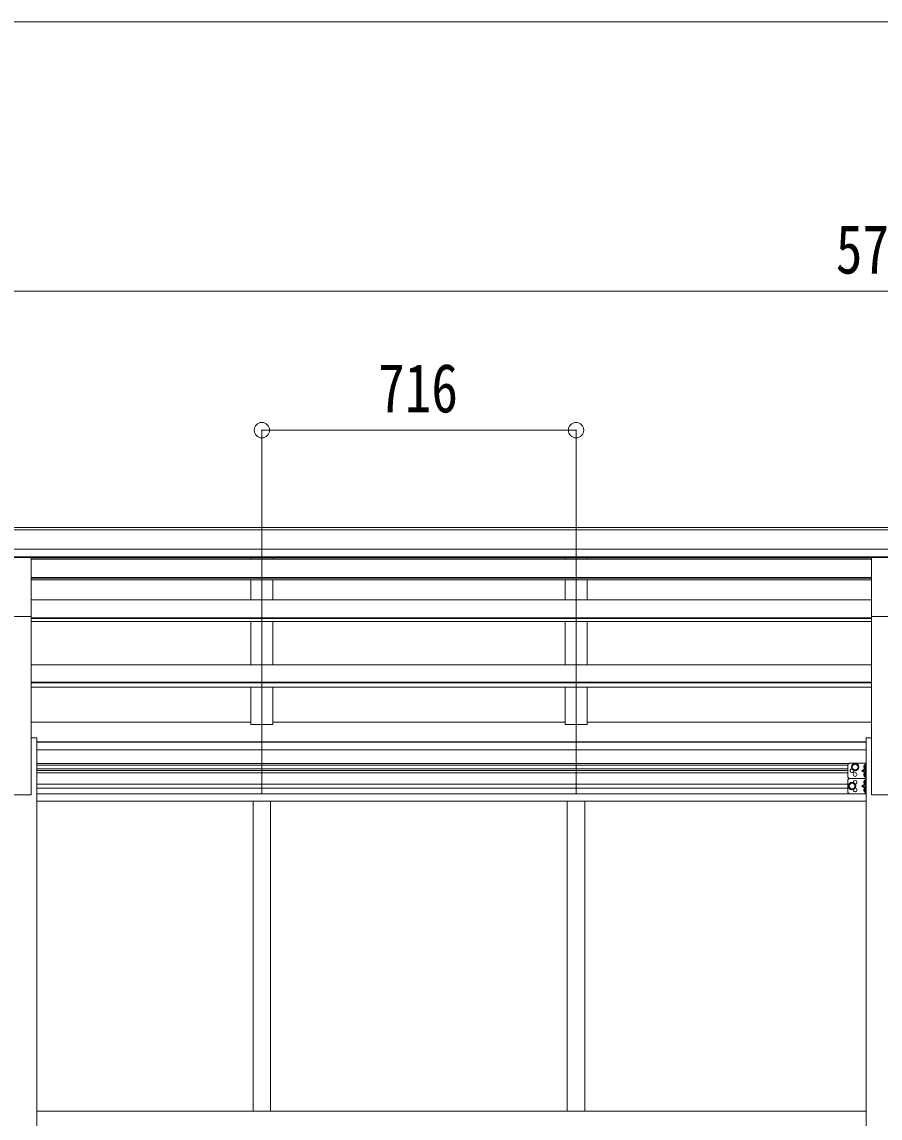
# Model space of a CAD drawing. Units: millimetres at full size. Extents: x -9783 to 9892, y -6828 to 6752.
# Drawn here: x -2895 to -940, y 300 to 2799 of the extents above; entities that cross this region are included whole.
import ezdxf
from ezdxf.enums import TextEntityAlignment as Align

# ---------------------------------------------------------------- set-up
doc = ezdxf.new("R2010")
doc.units = ezdxf.units.MM
doc.header["$LTSCALE"] = 35
doc.header["$PDMODE"] = 32
doc.header["$PDSIZE"] = 35
for name, color, linetype, lineweight in [('0-1_本体', 4, 'Continuous', 9), ('0-2_部品', 7, 'Continuous', 9), ('0-8_PARTS2', 2, 'Continuous', 9), ('0-A_寸法', 6, 'Continuous', 9), ('1-1_GLASS', 4, 'Continuous', 9), ('1-2_GLASS_SEAL', 7, 'Continuous', 9)]:
    doc.layers.add(name, color=color, linetype=linetype, lineweight=lineweight)
doc.styles.add('ＭＳ ゴシック', font='')
doc.styles.get('ＭＳ ゴシック').set_extended_font_data('MS Gothic')

msp = doc.modelspace()

# ---------------------------------------------------------------- linework, layer by layer
at = {"layer": '0-1_本体'}
for p, q in [((-3773.77, 1646.05), (1941.23, 1646.05)), ((-3773.77, 1640.69), (1941.23, 1640.69)), ((-3773.77, 1597.17), (1941.23, 1597.17)), ((-3773.77, 1579.5), (1941.23, 1579.5)), ((-2873.77, 1577.13), (-958.77, 1577.13)), ((-2373.27, 1577.13), (-2373.27, 1574.17)), ((-2323.27, 1577.13), (-2323.27, 1574.17)), ((-1657.27, 1577.13), (-1657.27, 1574.17)), ((-1607.27, 1577.13), (-1607.27, 1574.17)), ((-2873.77, 1574.17), (-958.77, 1574.17)), ((-2873.77, 1532.22), (-958.77, 1532.22)), ((-2873.77, 1530.52), (-958.77, 1530.52)), ((-2873.77, 1526.74), (-958.77, 1526.74)), ((-2373.27, 1526.74), (-2373.27, 1481.31)), ((-2323.27, 1526.74), (-2323.27, 1481.31)), ((-1657.27, 1526.74), (-1657.27, 1481.31)), ((-1607.27, 1526.74), (-1607.27, 1481.31)), ((-2873.77, 1481.31), (-958.77, 1481.31)), ((-2873.77, 1036.52), (-2873.77, 1443.47)), ((-2873.77, 1440.73), (-958.77, 1440.73)), ((-2873.77, 1439.04), (-958.77, 1439.04)), ((-2873.77, 1432.17), (-958.77, 1432.17)), ((-2373.27, 1432.17), (-2373.27, 1333.07)), ((-2323.27, 1432.17), (-2323.27, 1333.07)), ((-1657.27, 1432.17), (-1657.27, 1333.07)), ((-1607.27, 1432.17), (-1607.27, 1333.07)), ((-958.77, 1036.52), (-958.77, 1443.47)), ((-2873.77, 1333.07), (-958.77, 1333.07)), ((-2873.77, 1293.93), (-958.77, 1293.93)), ((-2873.77, 1292.26), (-958.77, 1292.26)), ((-2873.77, 1282.62), (-958.77, 1282.62)), ((-2373.27, 1282.62), (-2373.27, 1197.12)), ((-1657.27, 1282.62), (-1657.27, 1197.12)), ((-2873.77, 1202.34), (-2373.27, 1202.34)), ((-2323.27, 1202.34), (-1657.27, 1202.34)), ((-1607.27, 1202.34), (-958.77, 1202.34)), ((-2873.77, 1166.52), (-2861.27, 1166.52)), ((-2861.27, 1166.52), (-2861.27, -1713.48)), ((-2861.27, 1158.03), (-971.27, 1158.03)), ((-2861.27, 1156.65), (-971.27, 1156.65)), ((-971.27, 1166.52), (-958.77, 1166.52)), ((-971.27, 1166.52), (-971.27, -1713.48)), ((-2861.27, 1139.47), (-971.27, 1139.47)), ((-2958.77, 1036.52), (-2873.77, 1036.52)), ((-958.77, 1036.52), (-873.77, 1036.52))]:
    msp.add_line(p, q, dxfattribs=at)
for points in [[(-2323.27, 1282.62), (-2323.27, 1197.12), (-2373.27, 1197.12)], [(-1607.27, 1282.62), (-1607.27, 1197.12), (-1657.27, 1197.12)]]:
    msp.add_lwpolyline(points, dxfattribs=at)
at = {"layer": '0-2_部品'}
for p, q in [((-2958.77, 1577.63), (-2873.77, 1577.63)), ((-2873.77, 1443.48), (-2873.77, 1577.63)), ((-958.77, 1577.63), (-873.77, 1577.63)), ((-958.77, 1443.48), (-958.77, 1577.63)), ((-2958.77, 1443.48), (-2873.77, 1443.48)), ((-958.77, 1443.48), (-873.77, 1443.48))]:
    msp.add_line(p, q, dxfattribs=at)
at = {"layer": '0-8_PARTS2'}
for p, q in [((-2348.27, 1038.86), (-2348.27, 1701.39)), ((-1632.27, 1038.86), (-1632.27, 1701.39))]:
    msp.add_line(p, q, dxfattribs=at)
at = {"layer": '0-A_寸法'}
for p, q in [((-3800.27, 2799.04), (7695.73, 2799.04)), ((-3780.27, 2184.88), (1947.73, 2184.88)), ((-2348.27, 1868.26), (-2348.27, 1639.25)), ((-2348.27, 1868.26), (-1632.27, 1868.26)), ((-1632.27, 1868.26), (-1632.27, 1639.25))]:
    msp.add_line(p, q, dxfattribs=at)
for p in [(-2348.27, 1868.26), (-1632.27, 1868.26)]:
    msp.add_point(p, dxfattribs=at)
at = {"layer": '1-1_GLASS'}
for p, q in [((-2861.27, 1108.23), (-1011.27, 1108.23)), ((-2861.27, 1104.73), (-1013.25, 1104.73)), ((-2861.27, 1095.73), (-1013.27, 1095.73)), ((-2861.27, 1092.23), (-1013.27, 1092.23)), ((-1013.27, 1087.23), (-2861.27, 1087.23)), ((-2861.27, 1061.23), (-1013.27, 1061.23)), ((-2861.27, 1052.23), (-1013.27, 1052.23)), ((-2958.77, 1036.52), (-2873.77, 1036.52)), ((-2861.27, 1038.73), (-971.27, 1038.73)), ((-958.77, 1036.52), (-873.77, 1036.52)), ((-2861.27, 1022.73), (-971.27, 1022.73)), ((-2368.27, 1022.73), (-2368.27, 315.23)), ((-2328.27, 1022.73), (-2328.27, 315.23)), ((-1652.27, 1022.73), (-1652.27, 315.23)), ((-1612.27, 1022.73), (-1612.27, 315.23)), ((-2861.27, 315.23), (-971.27, 315.23))]:
    msp.add_line(p, q, dxfattribs=at)
at = {"layer": '1-2_GLASS_SEAL'}
for p, q in [((-1013.27, 1104.23), (-1013.27, 1079.23)), ((-1008.27, 1109.23), (-971.27, 1109.23)), ((-974.27, 1104.73), (-975.07, 1104.59)), ((-973.77, 1109.23), (-973.77, 1074.23)), ((-971.27, 1109.23), (-971.27, 1074.23)), ((-973.77, 1091.73), (-980.77, 1091.73)), ((-974.27, 1096.73), (-975.07, 1096.87)), ((-974.27, 1086.73), (-975.07, 1086.59)), ((-974.27, 1078.73), (-975.07, 1078.87)), ((-974.27, 1096.73), (-973.77, 1096.82)), ((-974.27, 1078.73), (-973.77, 1078.82)), ((-1013.27, 1069.23), (-1013.27, 1044.23)), ((-1008.27, 1074.23), (-971.27, 1074.23)), ((-973.77, 1056.73), (-980.77, 1056.73)), ((-974.27, 1069.73), (-975.07, 1069.59)), ((-974.27, 1061.73), (-975.07, 1061.87)), ((-974.27, 1051.73), (-975.07, 1051.59)), ((-974.27, 1061.73), (-973.77, 1061.82)), ((-973.77, 1074.23), (-973.77, 1039.23)), ((-1008.27, 1039.23), (-971.27, 1039.23)), ((-974.27, 1043.73), (-975.07, 1043.87)), ((-974.27, 1043.73), (-973.77, 1043.82))]:
    msp.add_line(p, q, dxfattribs=at)
for points in [[(-996.27, 1092.72), (-989.77, 1096.48), (-989.77, 1103.98), (-996.27, 1107.73), (-1002.77, 1103.98), (-1002.77, 1096.48)], [(-1003.27, 1049.22), (-996.77, 1052.98), (-996.77, 1060.48), (-1003.27, 1064.23), (-1009.77, 1060.48), (-1009.77, 1052.98)]]:
    msp.add_lwpolyline(points, close=True, dxfattribs=at)
for points in [[(-973.39, 1100.73), (-974.02, 1101.92), (-976.25, 1103.03)], [(-973.39, 1100.73), (-974.02, 1099.54), (-976.25, 1098.43)], [(-974.27, 1096.73), (-974.27, 1104.73), (-973.77, 1104.64), (-973.77, 1096.82)], [(-973.77, 1096.73), (-980.77, 1091.73), (-973.77, 1086.73)], [(-973.39, 1082.73), (-974.02, 1083.92), (-976.25, 1085.03)], [(-973.39, 1082.73), (-974.02, 1081.54), (-976.25, 1080.43)], [(-974.27, 1078.73), (-974.27, 1086.73), (-973.77, 1086.64), (-973.77, 1078.82)], [(-1008.27, 1074.23), (-971.27, 1074.23), (-971.27, 1039.23)], [(-973.77, 1061.73), (-980.77, 1056.73), (-973.77, 1051.73)], [(-973.39, 1065.73), (-974.02, 1066.92), (-976.25, 1068.03)], [(-973.39, 1065.73), (-974.02, 1064.54), (-976.25, 1063.43)], [(-973.39, 1047.73), (-974.02, 1048.92), (-976.25, 1050.03)], [(-974.27, 1061.73), (-974.27, 1069.73), (-973.77, 1069.64), (-973.77, 1061.82)], [(-974.27, 1043.73), (-974.27, 1051.73), (-973.77, 1051.64), (-973.77, 1043.82)], [(-973.39, 1047.73), (-974.02, 1046.54), (-976.25, 1045.43)]]:
    msp.add_lwpolyline(points, dxfattribs=at)
for centre, radius in [((-996.27, 1100.23), 8.5), ((-996.27, 1100.23), 7.5), ((-996.27, 1100.23), 6.5), ((-996.27, 1083.23), 4.25), ((-1003.27, 1056.73), 8.5), ((-1003.27, 1056.73), 7.5), ((-1003.27, 1056.73), 6.5)]:
    msp.add_circle(centre, radius, dxfattribs=at)
for centre, radius, start, end in [((-1008.27, 1104.23), 5, 90, 180), ((-970.17, 1100.73), 6.5, 147.94412, 212.05588), ((-974.92, 1103.7), 0.9, 100, 147.94412), ((-1008.27, 1079.23), 5, 180, 270), ((-1003.27, 1091.73), 4.25, 94.76077, 6.29431), ((-970.17, 1082.73), 6.5, 147.94412, 212.05588), ((-974.92, 1097.76), 0.9, 212.05588, 260), ((-974.92, 1085.7), 0.9, 100, 147.94412), ((-974.92, 1079.76), 0.9, 212.05588, 260), ((-1008.27, 1069.23), 5, 90, 180), ((-996.27, 1065.23), 4.25, 274.76077, 186.29431), ((-996.27, 1048.23), 4.25, 173.70569, 85.23923), ((-970.17, 1065.73), 6.5, 147.94412, 212.05588), ((-970.17, 1047.73), 6.5, 147.94412, 212.05588), ((-974.92, 1068.7), 0.9, 100, 147.94412), ((-974.92, 1062.76), 0.9, 212.05588, 260), ((-974.92, 1050.7), 0.9, 100, 147.94412), ((-1008.27, 1044.23), 5, 180, 270), ((-974.92, 1044.76), 0.9, 212.05588, 260)]:
    msp.add_arc(centre, radius, start, end, dxfattribs=at)

# ---------------------------------------------------------------- texts
at = {"layer": '0-A_寸法', "color": 7, "style": 'ＭＳ ゴシック', "width": 0.8}
for s, p in [('5728', (-1040.27, 2191.88)), ('716', (-2083.27, 1875.26))]:
    msp.add_text(s, height=111.4, dxfattribs=at).set_placement(p, align=Align.BOTTOM_LEFT)

doc.saveas('drawing.dxf')
